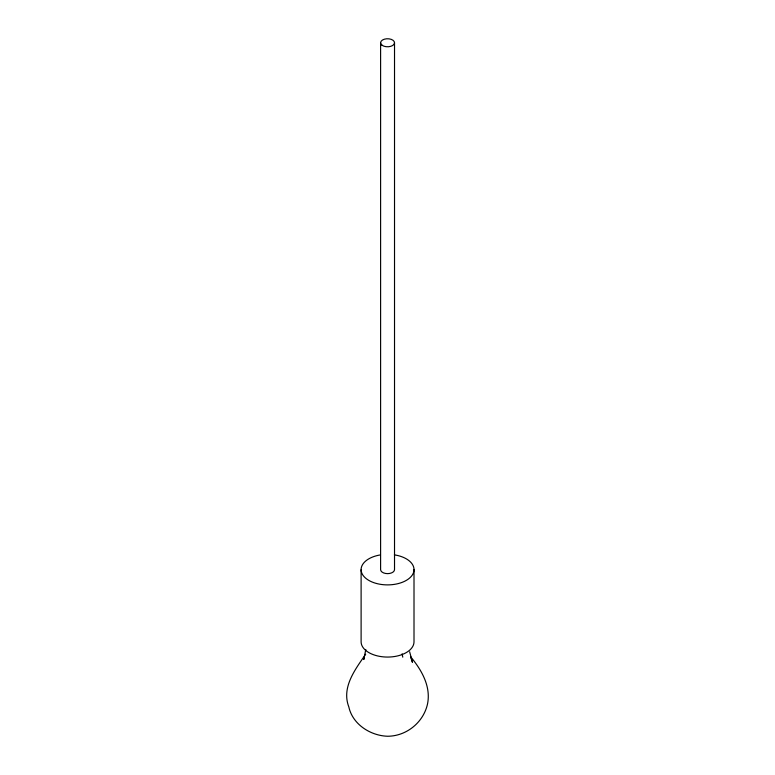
<?xml version="1.0" encoding="UTF-8"?>
<svg xmlns="http://www.w3.org/2000/svg" width="775" height="775" viewBox="0 0 775 775"><rect width="100%" height="100%" fill="white"/><g stroke="black" fill="none" stroke-linecap="round" stroke-linejoin="round"><path stroke-width="1.16" d="M365.81 649.469L363.756 659.496L364.521 657.374M365.674 654.197C355.27 669.406 341.281 687.299 348.827 706.926C352.615 724.383 370.518 735.746 387.684 736.25C406.623 736.134 423.634 722.242 427.577 703.719C431.016 686.127 421.435 669.745 410.576 656.725L412.436 662.286L409.655 651.814M402.118 653.809L402.777 657.171M414.005 569.46L414.005 641.632A26.447 15.268 0 0 1 387.839 657.064A26.447 15.268 0 0 1 361.111 641.952L361.111 569.77M394.523 42.722L394.523 569.577A6.965 4.02 0 0 1 387.636 573.636A6.965 4.02 0 0 1 380.603 569.654L380.603 42.809M394.388 554.861A26.447 15.268 0 0 1 409.326 578.295A26.447 15.268 0 0 1 366.081 578.528A26.447 15.268 0 0 1 380.254 554.939M382.027 45.202A6.965 4.02 0 0 0 393.981 44.32A6.965 4.02 0 0 0 386.677 38.779A6.965 4.02 0 0 0 382.027 45.202"/></g></svg>
